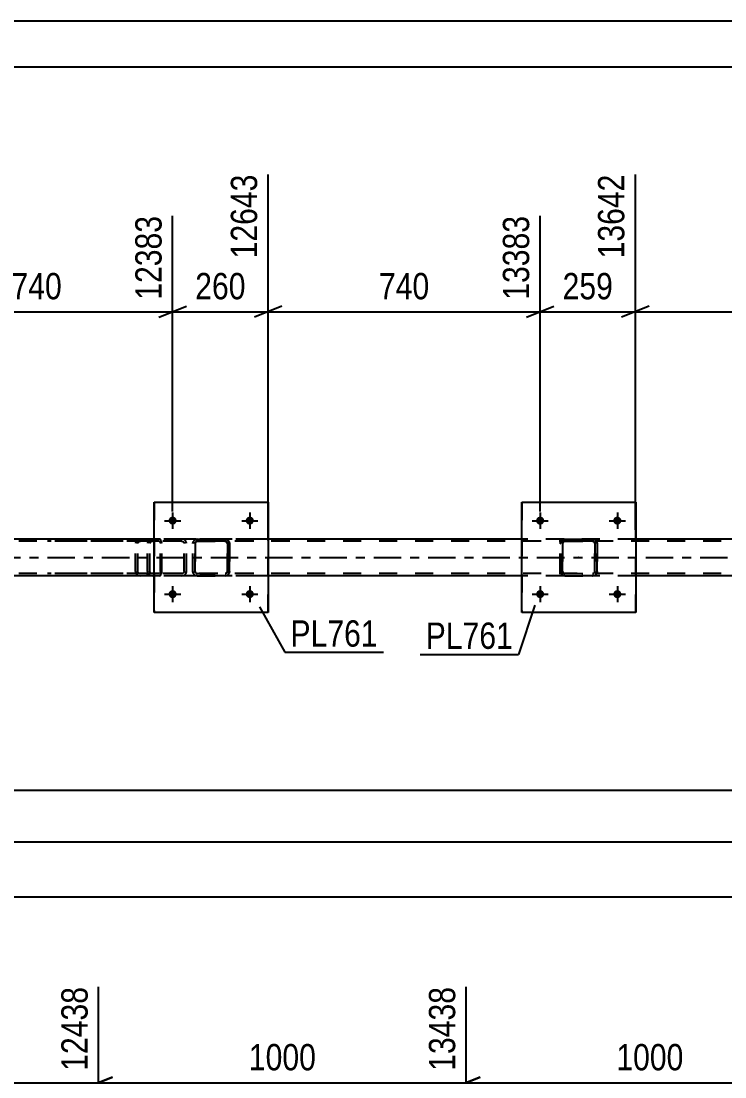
# Model space of a CAD drawing. Header units: millimetres. Extents: x 0 to 841, y 0 to 594.
# Drawn here: x 534.6 to 611.2, y 479.1 to 594 of the extents above; entities that cross this region are included whole.
import ezdxf

# ---------------------------------------------------------------- set-up
doc = ezdxf.new("R2010")
doc.units = ezdxf.units.MM
doc.linetypes.add('DXK_LINE_DOT2', pattern=[3.9198, 1.9599, -1.9599])
doc.linetypes.add('DXK_LINE_DOT3', pattern=[5.9187, 2.979, -0.9799, 0.9799, -0.9799])
doc.styles.add('Arial Narrow', font='ARIALN.TTF', dxfattribs={"height": 0.2})

# ---------------------------------------------------------------- blocks, each defined once
blk = doc.blocks.new('Unknown-122570569-1133')
at = {"color": 5, "linetype": 'Continuous'}
for p, q in [((841, 594), (0, 594)), ((836, 589), (5, 589))]:
    blk.add_line(p, q, dxfattribs=at)
blk = doc.blocks.new('Part-122570569-3936 - 3910')
at = {"color": 2, "linetype": 'Continuous'}
for p, q in [((589.07, 529.62), (589.07, 541.62)), ((589.07, 541.62), (589.07, 541.62)), ((589.07, 541.62), (601.47, 541.62)), ((601.47, 541.62), (601.47, 529.62)), ((589.07, 529.62), (589.07, 529.62)), ((601.47, 529.62), (589.07, 529.62))]:
    blk.add_line(p, q, dxfattribs=at)
at = {"color": 7, "linetype": 'DXK_LINE_DOT2'}
for p, q in [((589.07, 541.62), (589.07, 529.62)), ((589.07, 541.62), (589.07, 541.62)), ((601.47, 529.62), (601.47, 541.62)), ((589.07, 529.62), (589.07, 529.62))]:
    blk.add_line(p, q, dxfattribs=at)
blk = doc.blocks.new('Part-122570569-3949 - 3910')
at = {"color": 2, "linetype": 'Continuous'}
for p, q in [((549.06, 529.62), (549.06, 541.62)), ((549.06, 541.62), (549.06, 541.62)), ((549.06, 541.62), (561.46, 541.62)), ((561.46, 541.62), (561.46, 529.62)), ((549.06, 529.62), (549.06, 529.62)), ((561.46, 529.62), (549.06, 529.62))]:
    blk.add_line(p, q, dxfattribs=at)
at = {"color": 7, "linetype": 'DXK_LINE_DOT2'}
for p, q in [((549.06, 541.62), (549.06, 529.62)), ((549.06, 541.62), (549.06, 541.62)), ((561.46, 529.62), (561.46, 541.62)), ((549.06, 529.62), (549.06, 529.62))]:
    blk.add_line(p, q, dxfattribs=at)
blk = doc.blocks.new('Part-122570569-3950 - 3910')
at = {"color": 7, "linetype": 'DXK_LINE_DOT2'}
for p, q in [((553.26, 537.14), (553.29, 537.33)), ((553.3, 537.33), (553.26, 537.14)), ((553.26, 534.1), (553.26, 537.14)), ((553.26, 537.14), (553.26, 537.14)), ((553.26, 534.1), (553.26, 537.14)), ((553.5, 537.14), (553.52, 537.24)), ((553.52, 537.24), (553.5, 537.14)), ((553.5, 534.1), (553.5, 537.14)), ((553.5, 537.14), (553.5, 537.14)), ((553.5, 537.14), (553.5, 534.1)), ((553.52, 537.24), (553.57, 537.31)), ((553.57, 537.31), (553.52, 537.24)), ((553.55, 537.59), (553.74, 537.62)), ((553.74, 537.62), (553.56, 537.59)), ((553.57, 537.31), (553.65, 537.37)), ((553.65, 537.37), (553.57, 537.31)), ((553.65, 537.37), (553.74, 537.38)), ((553.74, 537.38), (553.65, 537.37)), ((553.74, 537.62), (556.78, 537.62)), ((553.74, 537.62), (553.74, 537.62)), ((553.74, 537.62), (556.78, 537.62)), ((553.74, 537.38), (556.78, 537.38)), ((553.74, 537.38), (553.74, 537.38)), ((556.78, 537.38), (553.74, 537.38)), ((556.78, 537.62), (556.78, 537.62)), ((556.78, 537.62), (556.96, 537.59)), ((556.97, 537.59), (556.78, 537.62)), ((556.78, 537.38), (556.78, 537.38)), ((556.78, 537.38), (556.87, 537.37)), ((556.87, 537.37), (556.78, 537.38)), ((556.87, 537.37), (556.87, 537.37)), ((556.87, 537.37), (556.95, 537.31)), ((556.95, 537.31), (556.87, 537.37)), ((556.95, 537.31), (557, 537.24)), ((557, 537.24), (556.95, 537.31)), ((557, 537.24), (557.02, 537.14)), ((557.02, 537.14), (557, 537.24)), ((557.02, 534.1), (557.02, 537.14)), ((557.02, 537.14), (557.02, 537.14)), ((557.02, 537.14), (557.02, 534.1)), ((557.22, 537.33), (557.26, 537.14)), ((557.26, 537.14), (557.23, 537.33)), ((557.26, 534.1), (557.26, 537.14)), ((557.26, 537.14), (557.26, 537.14)), ((557.26, 537.14), (557.26, 534.1)), ((553.26, 534.1), (553.26, 534.1)), ((553.29, 533.92), (553.26, 534.1)), ((553.26, 534.1), (553.3, 533.92)), ((553.5, 534.1), (553.5, 534.1)), ((553.52, 534.01), (553.5, 534.1)), ((553.5, 534.1), (553.52, 534.01)), ((553.57, 533.93), (553.52, 534.01)), ((553.52, 534.01), (553.57, 533.93)), ((553.55, 533.66), (553.56, 533.66)), ((553.74, 533.62), (553.55, 533.66)), ((553.56, 533.66), (553.74, 533.62)), ((553.65, 533.88), (553.57, 533.93)), ((553.57, 533.93), (553.65, 533.88)), ((553.74, 533.86), (553.65, 533.88)), ((553.65, 533.88), (553.74, 533.86)), ((553.74, 533.86), (556.78, 533.86)), ((553.74, 533.86), (553.74, 533.86)), ((553.74, 533.86), (556.78, 533.86)), ((553.74, 533.62), (556.78, 533.62)), ((553.74, 533.62), (553.74, 533.62)), ((553.74, 533.62), (556.78, 533.62)), ((556.87, 533.88), (556.78, 533.86)), ((556.78, 533.86), (556.87, 533.88)), ((556.78, 533.86), (556.78, 533.86)), ((556.96, 533.66), (556.78, 533.62)), ((556.78, 533.62), (556.97, 533.66)), ((556.78, 533.62), (556.78, 533.62)), ((556.95, 533.93), (556.87, 533.88)), ((556.87, 533.88), (556.95, 533.93)), ((557, 534.01), (556.95, 533.93)), ((556.95, 533.93), (557, 534.01)), ((557.02, 534.1), (557, 534.01)), ((557, 534.01), (557.02, 534.1)), ((557.02, 534.1), (557.02, 534.1)), ((557.26, 534.1), (557.22, 533.92)), ((557.23, 533.92), (557.26, 534.1)), ((557.26, 534.1), (557.26, 534.1))]:
    blk.add_line(p, q, dxfattribs=at)
at = {"color": 7, "linetype": 'DXK_LINE_DOT3'}
blk.add_line((555.27, 535.62), (555.26, 535.63), dxfattribs=at)
at = {"color": 7, "linetype": 'DXK_LINE_DOT2'}
for centre, start, end in [((553.74, 537.14), 112.5, 157.5), ((553.74, 537.14), 112.5, 157.5), ((556.78, 537.14), 22.5, 67.5), ((556.78, 537.14), 22.5, 67.5), ((553.74, 534.1), 202.5, 247.5), ((553.74, 534.1), 202.5, 247.5), ((556.78, 534.1), 292.5, 337.5), ((556.78, 534.1), 292.5, 337.5)]:
    blk.add_arc(centre, 0.48, start, end, dxfattribs=at)
blk = doc.blocks.new('Bolt-122570569-3970 - 3910')
at = {"linetype": 'Continuous'}
for points in [[(550.62, 531.62), (550.63, 531.72), (550.66, 531.8), (550.71, 531.88), (550.77, 531.95), (550.84, 532.01), (550.93, 532.04), (551.02, 532.06), (551.11, 532.06), (551.2, 532.04), (551.28, 532.01), (551.36, 531.95), (551.42, 531.88), (551.46, 531.8), (551.49, 531.72), (551.5, 531.62), (551.49, 531.53), (551.46, 531.45), (551.42, 531.37), (551.36, 531.3), (551.28, 531.24), (551.2, 531.21), (551.11, 531.19), (551.02, 531.19), (550.93, 531.21), (550.84, 531.24), (550.77, 531.3), (550.71, 531.37), (550.66, 531.45), (550.63, 531.53)], [(559.02, 531.62), (559.03, 531.72), (559.06, 531.8), (559.11, 531.88), (559.17, 531.95), (559.24, 532.01), (559.33, 532.04), (559.42, 532.06), (559.51, 532.06), (559.6, 532.04), (559.68, 532.01), (559.76, 531.95), (559.82, 531.88), (559.86, 531.8), (559.89, 531.72), (559.9, 531.62), (559.89, 531.53), (559.86, 531.45), (559.82, 531.37), (559.76, 531.3), (559.68, 531.24), (559.6, 531.21), (559.51, 531.19), (559.42, 531.19), (559.33, 531.21), (559.24, 531.24), (559.17, 531.3), (559.11, 531.37), (559.06, 531.45), (559.03, 531.53)]]:
    blk.add_hatch(color=1, dxfattribs=at).paths.add_polyline_path(points)
at = {"color": 1, "linetype": 'Continuous'}
for p, q in [((551.06, 532.5), (551.06, 530.74)), ((559.46, 532.5), (559.46, 530.74)), ((550.18, 531.62), (551.94, 531.62)), ((558.58, 531.62), (560.34, 531.62))]:
    blk.add_line(p, q, dxfattribs=at)
blk = doc.blocks.new('Bolt-122570569-3979 - 3910')
at = {"linetype": 'Continuous'}
for points in [[(590.63, 539.62), (590.64, 539.72), (590.67, 539.8), (590.71, 539.88), (590.77, 539.95), (590.85, 540.01), (590.93, 540.04), (591.02, 540.06), (591.11, 540.06), (591.2, 540.04), (591.29, 540.01), (591.36, 539.95), (591.42, 539.88), (591.47, 539.8), (591.5, 539.72), (591.51, 539.62), (591.5, 539.53), (591.47, 539.45), (591.42, 539.37), (591.36, 539.3), (591.29, 539.24), (591.2, 539.21), (591.11, 539.19), (591.02, 539.19), (590.93, 539.21), (590.85, 539.24), (590.77, 539.3), (590.71, 539.37), (590.67, 539.45), (590.64, 539.53)], [(599.03, 539.62), (599.04, 539.72), (599.07, 539.8), (599.11, 539.88), (599.17, 539.95), (599.25, 540.01), (599.33, 540.04), (599.42, 540.06), (599.51, 540.06), (599.6, 540.04), (599.69, 540.01), (599.76, 539.95), (599.82, 539.88), (599.87, 539.8), (599.9, 539.72), (599.91, 539.62), (599.9, 539.53), (599.87, 539.45), (599.82, 539.37), (599.76, 539.3), (599.69, 539.24), (599.6, 539.21), (599.51, 539.19), (599.42, 539.19), (599.33, 539.21), (599.25, 539.24), (599.17, 539.3), (599.11, 539.37), (599.07, 539.45), (599.04, 539.53)]]:
    blk.add_hatch(color=1, dxfattribs=at).paths.add_polyline_path(points)
at = {"color": 1, "linetype": 'Continuous'}
for p, q in [((591.07, 540.5), (591.07, 538.74)), ((599.47, 540.5), (599.47, 538.74)), ((590.19, 539.62), (591.95, 539.62)), ((598.59, 539.62), (600.35, 539.62))]:
    blk.add_line(p, q, dxfattribs=at)
blk = doc.blocks.new('Bolt-122570569-3980 - 3910')
at = {"linetype": 'Continuous'}
for points in [[(590.63, 531.62), (590.64, 531.72), (590.67, 531.8), (590.71, 531.88), (590.77, 531.95), (590.85, 532.01), (590.93, 532.04), (591.02, 532.06), (591.11, 532.06), (591.2, 532.04), (591.29, 532.01), (591.36, 531.95), (591.42, 531.88), (591.47, 531.8), (591.5, 531.72), (591.51, 531.62), (591.5, 531.53), (591.47, 531.45), (591.42, 531.37), (591.36, 531.3), (591.29, 531.24), (591.2, 531.21), (591.11, 531.19), (591.02, 531.19), (590.93, 531.21), (590.85, 531.24), (590.77, 531.3), (590.71, 531.37), (590.67, 531.45), (590.64, 531.53)], [(599.03, 531.62), (599.04, 531.72), (599.07, 531.8), (599.11, 531.88), (599.17, 531.95), (599.25, 532.01), (599.33, 532.04), (599.42, 532.06), (599.51, 532.06), (599.6, 532.04), (599.69, 532.01), (599.76, 531.95), (599.82, 531.88), (599.87, 531.8), (599.9, 531.72), (599.91, 531.62), (599.9, 531.53), (599.87, 531.45), (599.82, 531.37), (599.76, 531.3), (599.69, 531.24), (599.6, 531.21), (599.51, 531.19), (599.42, 531.19), (599.33, 531.21), (599.25, 531.24), (599.17, 531.3), (599.11, 531.37), (599.07, 531.45), (599.04, 531.53)]]:
    blk.add_hatch(color=1, dxfattribs=at).paths.add_polyline_path(points)
at = {"color": 1, "linetype": 'Continuous'}
for p, q in [((591.07, 532.5), (591.07, 530.74)), ((599.47, 532.5), (599.47, 530.74)), ((590.19, 531.62), (591.95, 531.62)), ((598.59, 531.62), (600.35, 531.62))]:
    blk.add_line(p, q, dxfattribs=at)
blk = doc.blocks.new('Bolt-122570569-3981 - 3910')
at = {"linetype": 'Continuous'}
for points in [[(550.62, 539.62), (550.63, 539.72), (550.66, 539.8), (550.71, 539.88), (550.77, 539.95), (550.84, 540.01), (550.93, 540.04), (551.02, 540.06), (551.11, 540.06), (551.2, 540.04), (551.28, 540.01), (551.36, 539.95), (551.42, 539.88), (551.46, 539.8), (551.49, 539.72), (551.5, 539.62), (551.49, 539.53), (551.46, 539.45), (551.42, 539.37), (551.36, 539.3), (551.28, 539.24), (551.2, 539.21), (551.11, 539.19), (551.02, 539.19), (550.93, 539.21), (550.84, 539.24), (550.77, 539.3), (550.71, 539.37), (550.66, 539.45), (550.63, 539.53)], [(559.02, 539.62), (559.03, 539.72), (559.06, 539.8), (559.11, 539.88), (559.17, 539.95), (559.24, 540.01), (559.33, 540.04), (559.42, 540.06), (559.51, 540.06), (559.6, 540.04), (559.68, 540.01), (559.76, 539.95), (559.82, 539.88), (559.86, 539.8), (559.89, 539.72), (559.9, 539.62), (559.89, 539.53), (559.86, 539.45), (559.82, 539.37), (559.76, 539.3), (559.68, 539.24), (559.6, 539.21), (559.51, 539.19), (559.42, 539.19), (559.33, 539.21), (559.24, 539.24), (559.17, 539.3), (559.11, 539.37), (559.06, 539.45), (559.03, 539.53)]]:
    blk.add_hatch(color=1, dxfattribs=at).paths.add_polyline_path(points)
at = {"color": 1, "linetype": 'Continuous'}
for p, q in [((551.06, 540.5), (551.06, 538.74)), ((559.46, 540.5), (559.46, 538.74)), ((550.18, 539.62), (551.94, 539.62)), ((558.58, 539.62), (560.34, 539.62))]:
    blk.add_line(p, q, dxfattribs=at)
blk = doc.blocks.new('Part-122570569-4191 - 3910')
at = {"color": 7, "linetype": 'DXK_LINE_DOT2'}
for p, q in [((548.36, 537.31), (548.33, 537.14)), ((548.33, 534.1), (548.33, 537.14)), ((548.37, 537.33), (548.36, 537.31)), ((548.58, 537.14), (548.6, 537.24)), ((548.58, 534.1), (548.58, 537.14)), ((548.6, 537.24), (548.66, 537.31)), ((548.84, 537.62), (548.64, 537.59)), ((548.66, 537.31), (548.74, 537.37)), ((548.74, 537.37), (548.84, 537.38)), ((563.83, 537.62), (548.84, 537.62)), ((563.83, 537.38), (548.84, 537.38)), ((552.27, 537.59), (552.07, 537.62)), ((552.07, 537.38), (552.17, 537.37)), ((552.17, 537.37), (552.25, 537.31)), ((552.25, 537.31), (552.31, 537.24)), ((552.31, 537.24), (552.33, 537.14)), ((552.33, 534.1), (552.33, 537.14)), ((552.58, 537.14), (552.54, 537.33)), ((552.58, 534.1), (552.58, 537.14)), ((548.33, 534.1), (548.37, 533.92)), ((548.6, 534.01), (548.58, 534.1)), ((548.66, 533.93), (548.6, 534.01)), ((548.64, 533.66), (548.84, 533.62)), ((548.74, 533.88), (548.66, 533.93)), ((548.84, 533.86), (548.74, 533.88)), ((563.83, 533.86), (548.84, 533.86)), ((563.83, 533.62), (548.84, 533.62)), ((552.17, 533.88), (552.07, 533.86)), ((552.07, 533.62), (552.27, 533.66)), ((552.25, 533.93), (552.17, 533.88)), ((552.31, 534.01), (552.25, 533.93)), ((552.33, 534.1), (552.31, 534.01)), ((552.54, 533.92), (552.58, 534.1))]:
    blk.add_line(p, q, dxfattribs=at)
for centre, start, end in [((548.82, 537.12), 110.7583, 155.68), ((552.09, 537.12), 24.32, 69.2417), ((548.82, 534.13), 204.32, 249.2417), ((552.09, 534.13), 290.7583, 335.68)]:
    blk.add_arc(centre, 0.496, start, end, dxfattribs=at)
blk = doc.blocks.new('Part-122570569-4097 - 3910')
at = {"color": 7, "linetype": 'DXK_LINE_DOT2'}
for p, q in [((593.26, 537.14), (593.3, 537.33)), ((593.26, 537.14), (593.27, 537.14)), ((593.26, 534.1), (593.26, 537.14)), ((593.3, 537.33), (593.27, 537.14)), ((593.27, 534.1), (593.27, 537.14)), ((593.52, 537.24), (593.5, 537.14)), ((593.51, 537.14), (593.5, 537.14)), ((593.5, 537.14), (593.5, 534.1)), ((593.51, 537.14), (593.53, 537.24)), ((593.51, 534.1), (593.51, 537.14)), ((593.57, 537.31), (593.52, 537.24)), ((593.53, 537.24), (593.58, 537.31)), ((593.56, 537.59), (593.74, 537.62)), ((593.75, 537.62), (593.56, 537.59)), ((593.65, 537.37), (593.57, 537.31)), ((593.58, 537.31), (593.66, 537.37)), ((593.74, 537.38), (593.65, 537.37)), ((593.66, 537.37), (593.75, 537.38)), ((593.75, 537.62), (593.74, 537.62)), ((593.74, 537.62), (596.78, 537.62)), ((593.74, 537.38), (593.75, 537.38)), ((596.78, 537.38), (593.74, 537.38)), ((593.75, 537.62), (596.79, 537.62)), ((593.75, 537.38), (596.79, 537.38)), ((596.78, 537.62), (596.79, 537.62)), ((596.78, 537.62), (596.97, 537.59)), ((596.79, 537.38), (596.78, 537.38)), ((596.88, 537.37), (596.78, 537.38)), ((596.97, 537.59), (596.79, 537.62)), ((596.79, 537.38), (596.88, 537.37)), ((596.88, 537.37), (596.88, 537.37)), ((596.88, 537.37), (596.96, 537.31)), ((596.95, 537.31), (596.88, 537.37)), ((597.01, 537.24), (596.95, 537.31)), ((596.96, 537.31), (597.01, 537.24)), ((597.01, 537.24), (597.03, 537.14)), ((597.02, 537.14), (597.01, 537.24)), ((597.03, 537.14), (597.02, 537.14)), ((597.02, 537.14), (597.02, 534.1)), ((597.03, 534.1), (597.03, 537.14)), ((597.23, 537.33), (597.26, 537.14)), ((597.27, 537.14), (597.23, 537.33)), ((597.27, 537.14), (597.26, 537.14)), ((597.26, 537.14), (597.26, 534.1)), ((597.27, 534.1), (597.27, 537.14)), ((593.27, 534.1), (593.26, 534.1)), ((593.3, 533.92), (593.26, 534.1)), ((593.27, 534.1), (593.3, 533.92)), ((593.5, 534.1), (593.51, 534.1)), ((593.5, 534.1), (593.52, 534.01)), ((593.53, 534.01), (593.51, 534.1)), ((593.52, 534.01), (593.57, 533.93)), ((593.58, 533.93), (593.53, 534.01)), ((593.56, 533.66), (593.56, 533.66)), ((593.74, 533.62), (593.56, 533.66)), ((593.56, 533.66), (593.75, 533.62)), ((593.57, 533.93), (593.65, 533.88)), ((593.66, 533.88), (593.58, 533.93)), ((593.65, 533.88), (593.74, 533.86)), ((593.75, 533.86), (593.66, 533.88)), ((593.75, 533.86), (593.74, 533.86)), ((593.74, 533.86), (596.78, 533.86)), ((593.75, 533.62), (593.74, 533.62)), ((593.74, 533.62), (596.78, 533.62)), ((593.75, 533.86), (596.79, 533.86)), ((593.75, 533.62), (596.79, 533.62)), ((596.78, 533.86), (596.88, 533.88)), ((596.78, 533.86), (596.79, 533.86)), ((596.97, 533.66), (596.78, 533.62)), ((596.78, 533.62), (596.79, 533.62)), ((596.88, 533.88), (596.79, 533.86)), ((596.79, 533.62), (596.97, 533.66)), ((596.96, 533.93), (596.88, 533.88)), ((596.88, 533.88), (596.95, 533.93)), ((596.95, 533.93), (597.01, 534.01)), ((597.01, 534.01), (596.96, 533.93)), ((597.03, 534.1), (597.01, 534.01)), ((597.01, 534.01), (597.02, 534.1)), ((597.02, 534.1), (597.03, 534.1)), ((597.26, 534.1), (597.23, 533.92)), ((597.23, 533.92), (597.27, 534.1)), ((597.26, 534.1), (597.27, 534.1))]:
    blk.add_line(p, q, dxfattribs=at)
at = {"color": 7, "linetype": 'DXK_LINE_DOT3'}
blk.add_line((595.27, 535.62), (595.26, 535.63), dxfattribs=at)
at = {"color": 7, "linetype": 'DXK_LINE_DOT2'}
for centre, start, end in [((593.74, 537.14), 112.5, 157.5), ((593.75, 537.14), 112.5, 157.5), ((596.78, 537.14), 22.5, 67.5), ((596.79, 537.14), 22.5, 67.5), ((593.74, 534.1), 202.5, 247.5), ((593.75, 534.1), 202.5, 247.5), ((596.78, 534.1), 292.5, 337.5), ((596.79, 534.1), 292.5, 337.5)]:
    blk.add_arc(centre, 0.48, start, end, dxfattribs=at)
blk = doc.blocks.new('Part-122570569-4152 - 3910')
at = {"color": 7, "linetype": 'DXK_LINE_DOT2'}
for p, q in [((549.6, 537.62), (537.45, 537.62)), ((549.6, 537.38), (537.45, 537.38)), ((547.04, 537.31), (547.01, 537.14)), ((547.01, 534.1), (547.01, 537.14)), ((547.05, 537.33), (547.04, 537.31)), ((547.26, 537.14), (547.28, 537.24)), ((547.26, 534.1), (547.26, 537.14)), ((547.28, 537.24), (547.33, 537.31)), ((547.51, 537.62), (547.32, 537.59)), ((547.33, 537.31), (547.42, 537.37)), ((547.42, 537.37), (547.51, 537.38)), ((548.33, 537.38), (548.33, 537.62)), ((549.71, 537.59), (549.6, 537.62)), ((549.6, 537.38), (549.65, 537.37)), ((549.65, 537.37), (549.7, 537.31)), ((549.7, 537.31), (549.73, 537.24)), ((549.79, 537.48), (549.71, 537.59)), ((549.73, 537.24), (549.74, 537.14)), ((549.74, 534.1), (549.74, 537.14)), ((549.85, 537.33), (549.79, 537.48)), ((549.87, 537.14), (549.85, 537.33)), ((549.87, 534.1), (549.87, 537.14)), ((549.6, 533.86), (537.45, 533.86)), ((549.6, 533.62), (537.45, 533.62)), ((547.01, 534.1), (547.05, 533.92)), ((547.28, 534.01), (547.26, 534.1)), ((547.33, 533.93), (547.28, 534.01)), ((547.32, 533.66), (547.51, 533.62)), ((547.42, 533.88), (547.33, 533.93)), ((547.51, 533.86), (547.42, 533.88)), ((548.33, 533.62), (548.33, 533.86)), ((549.65, 533.88), (549.6, 533.86)), ((549.6, 533.62), (549.71, 533.66)), ((549.7, 533.93), (549.65, 533.88)), ((549.73, 534.01), (549.7, 533.93)), ((549.71, 533.66), (549.79, 533.77)), ((549.74, 534.1), (549.73, 534.01)), ((549.79, 533.77), (549.85, 533.92)), ((549.85, 533.92), (549.87, 534.1))]:
    blk.add_line(p, q, dxfattribs=at)
for centre, start, end in [((547.5, 537.13), 111.1941, 156.1506), ((547.5, 534.12), 203.8494, 248.8059)]:
    blk.add_arc(centre, 0.492, start, end, dxfattribs=at)
blk = doc.blocks.new('Part-122570569-4181 - 3910')
at = {"color": 7, "linetype": 'DXK_LINE_DOT2'}
for p, q in [((755.8, 537.38), (99.47, 537.38)), ((561.46, 537.62), (549.06, 537.62)), ((601.47, 537.62), (589.07, 537.62)), ((755.8, 533.86), (99.47, 533.86)), ((561.46, 533.62), (549.06, 533.62)), ((601.47, 533.62), (589.07, 533.62))]:
    blk.add_line(p, q, dxfattribs=at)
at = {"color": 2, "linetype": 'Continuous'}
for p, q in [((549.06, 537.62), (521.47, 537.62)), ((589.07, 537.62), (561.46, 537.62)), ((629.07, 537.62), (601.47, 537.62)), ((549.06, 533.62), (521.47, 533.62)), ((589.07, 533.62), (561.46, 533.62)), ((629.07, 533.62), (601.47, 533.62))]:
    blk.add_line(p, q, dxfattribs=at)
at = {"color": 7, "linetype": 'DXK_LINE_DOT3'}
blk.add_line((99.47, 535.62), (755.8, 535.62), dxfattribs=at)
blk = doc.blocks.new('StraightDimension-122570569-16847 - 3910')
at = {"color": 7, "linetype": 'Continuous'}
for p, q in [((521.47, 538.62), (521.47, 577.31)), ((551.06, 540.62), (551.06, 572.81)), ((522.97, 562.97), (519.97, 561.77)), ((521.47, 562.37), (551.06, 562.37)), ((549.56, 561.77), (552.56, 562.97))]:
    blk.add_line(p, q, dxfattribs=at)
at = {"color": 0}
blk.add_wipeout([(539.61, 563.12), (539.61, 567.32), (532.92, 567.32), (532.92, 563.12)], dxfattribs=at)
at = {"color": 3, "style": 'Arial Narrow'}
blk.add_text('740', height=2.863, dxfattribs=at).set_placement((533.52, 563.72))
at = {"color": 0, "linetype": 'Continuous'}
blk.add_wipeout([(550.46, 573.41), (546.26, 573.41), (546.26, 563.07), (550.46, 563.07)], dxfattribs=at)
at = {"color": 3, "linetype": 'Continuous', "style": 'Arial Narrow'}
blk.add_text('12383', height=2.863, rotation=90.0002, dxfattribs=at).set_placement((549.86, 563.67))
blk = doc.blocks.new('StraightDimension-122570569-16844 - 3910')
at = {"color": 7, "linetype": 'Continuous'}
for p, q in [((601.43, 538.62), (601.43, 577.31)), ((591.07, 540.62), (591.07, 572.81)), ((589.57, 561.77), (592.57, 562.97)), ((591.07, 562.37), (601.43, 562.37)), ((602.93, 562.97), (599.93, 561.77))]:
    blk.add_line(p, q, dxfattribs=at)
at = {"color": 0}
blk.add_wipeout([(599.59, 563.12), (599.59, 567.32), (592.91, 567.32), (592.91, 563.12)], dxfattribs=at)
at = {"color": 3, "style": 'Arial Narrow'}
blk.add_text('259', height=2.863, dxfattribs=at).set_placement((593.51, 563.72))
at = {"color": 0, "linetype": 'Continuous'}
blk.add_wipeout([(600.83, 577.91), (596.63, 577.91), (596.63, 567.57), (600.83, 567.57)], dxfattribs=at)
at = {"color": 3, "linetype": 'Continuous', "style": 'Arial Narrow'}
blk.add_text('13642', height=2.863, rotation=90.0002, dxfattribs=at).set_placement((600.23, 568.17))
blk = doc.blocks.new('StraightDimension-122570569-4570 - 3910')
at = {"color": 7, "linetype": 'Continuous'}
blk.add_line((63.4, 498.68), (756.44, 498.68), dxfattribs=at)
blk = doc.blocks.new('StraightDimension-122570569-9628 - 3910')
at = {"color": 7, "linetype": 'Continuous'}
blk.add_line((64.04, 504.67), (755.8, 504.67), dxfattribs=at)
blk = doc.blocks.new('StraightDimension-122570569-16843 - 3910')
at = {"color": 7, "linetype": 'Continuous'}
for p, q in [((601.43, 538.62), (601.43, 577.31)), ((631.07, 540.62), (631.07, 577.31)), ((602.93, 562.97), (599.93, 561.77)), ((601.43, 562.37), (631.07, 562.37)), ((629.57, 561.77), (632.57, 562.97))]:
    blk.add_line(p, q, dxfattribs=at)
at = {"color": 0, "linetype": 'Continuous'}
blk.add_wipeout([(630.47, 577.91), (626.27, 577.91), (626.27, 567.57), (630.47, 567.57)], dxfattribs=at)
at = {"color": 0}
blk.add_wipeout([(619.59, 563.12), (619.59, 567.32), (612.91, 567.32), (612.91, 563.12)], dxfattribs=at)
at = {"color": 3, "linetype": 'Continuous', "style": 'Arial Narrow'}
blk.add_text('14383', height=2.863, rotation=90.0002, dxfattribs=at).set_placement((629.87, 568.17))
at = {"color": 3, "style": 'Arial Narrow'}
blk.add_text('741', height=2.863, dxfattribs=at).set_placement((613.51, 563.72))
blk = doc.blocks.new('StraightDimension-122570569-16845 - 3910')
at = {"color": 7, "linetype": 'Continuous'}
for p, q in [((561.46, 538.62), (561.46, 577.31)), ((591.07, 540.62), (591.07, 572.81)), ((562.96, 562.97), (559.96, 561.77)), ((561.46, 562.37), (591.07, 562.37)), ((589.57, 561.77), (592.57, 562.97))]:
    blk.add_line(p, q, dxfattribs=at)
at = {"color": 0}
blk.add_wipeout([(579.61, 563.12), (579.61, 567.32), (572.92, 567.32), (572.92, 563.12)], dxfattribs=at)
at = {"color": 3, "style": 'Arial Narrow'}
blk.add_text('740', height=2.863, dxfattribs=at).set_placement((573.52, 563.72))
at = {"color": 0, "linetype": 'Continuous'}
blk.add_wipeout([(590.47, 573.41), (586.27, 573.41), (586.27, 563.07), (590.47, 563.07)], dxfattribs=at)
at = {"color": 3, "linetype": 'Continuous', "style": 'Arial Narrow'}
blk.add_text('13383', height=2.863, rotation=90.0002, dxfattribs=at).set_placement((589.87, 563.67))
blk = doc.blocks.new('StraightDimension-122570569-16846 - 3910')
at = {"color": 7, "linetype": 'Continuous'}
for p, q in [((561.46, 538.62), (561.46, 577.31)), ((551.06, 540.62), (551.06, 572.81)), ((549.56, 561.77), (552.56, 562.97)), ((551.06, 562.37), (561.46, 562.37)), ((562.96, 562.97), (559.96, 561.77))]:
    blk.add_line(p, q, dxfattribs=at)
at = {"color": 0}
blk.add_wipeout([(559.61, 563.12), (559.61, 567.32), (552.92, 567.32), (552.92, 563.12)], dxfattribs=at)
at = {"color": 3, "style": 'Arial Narrow'}
blk.add_text('260', height=2.863, dxfattribs=at).set_placement((553.52, 563.72))
at = {"color": 0, "linetype": 'Continuous'}
blk.add_wipeout([(560.86, 577.91), (556.66, 577.91), (556.66, 567.57), (560.86, 567.57)], dxfattribs=at)
at = {"color": 3, "linetype": 'Continuous', "style": 'Arial Narrow'}
blk.add_text('12643', height=2.863, rotation=90.0002, dxfattribs=at).set_placement((560.26, 568.17))
blk = doc.blocks.new('StraightDimension-122570569-17254 - 3910')
at = {"color": 7, "linetype": 'Continuous'}
blk.add_line((64.04, 510.28), (635.73, 510.28), dxfattribs=at)
blk = doc.blocks.new('StraightDimension-122570569-17847 - 5143')
at = {"color": 7, "linetype": 'Continuous'}
for p, q in [((583.02, 440.4), (583.02, 488.88)), ((623.02, 440.4), (623.02, 488.88)), ((584.52, 479.04), (581.52, 477.84)), ((583.02, 478.44), (623.02, 478.44)), ((621.52, 477.84), (624.52, 479.04))]:
    blk.add_line(p, q, dxfattribs=at)
at = {"color": 0}
blk.add_wipeout([(607.27, 479.19), (607.27, 483.39), (598.76, 483.39), (598.76, 479.19)], dxfattribs=at)
at = {"color": 3, "style": 'Arial Narrow'}
blk.add_text('1000', height=2.863, dxfattribs=at).set_placement((599.36, 479.79))
at = {"color": 0, "linetype": 'Continuous'}
blk.add_wipeout([(622.42, 489.48), (618.22, 489.48), (618.22, 479.14), (622.42, 479.14)], dxfattribs=at)
at = {"color": 3, "linetype": 'Continuous', "style": 'Arial Narrow'}
blk.add_text('14438', height=2.863, rotation=90.0002, dxfattribs=at).set_placement((621.82, 479.74))
blk = doc.blocks.new('StraightDimension-122570569-17849 - 5143')
at = {"color": 7, "linetype": 'Continuous'}
for p, q in [((503.05, 440.4), (503.05, 488.88)), ((543.01, 440.4), (543.01, 488.88)), ((504.55, 479.04), (501.55, 477.84)), ((503.05, 478.44), (543.01, 478.44)), ((541.51, 477.84), (544.51, 479.04))]:
    blk.add_line(p, q, dxfattribs=at)
at = {"color": 0}
blk.add_wipeout([(526.37, 479.19), (526.37, 483.39), (519.69, 483.39), (519.69, 479.19)], dxfattribs=at)
at = {"color": 3, "style": 'Arial Narrow'}
blk.add_text('999', height=2.863, dxfattribs=at).set_placement((520.29, 479.79))
at = {"color": 0, "linetype": 'Continuous'}
blk.add_wipeout([(542.41, 489.48), (538.21, 489.48), (538.21, 479.14), (542.41, 479.14)], dxfattribs=at)
at = {"color": 3, "linetype": 'Continuous', "style": 'Arial Narrow'}
blk.add_text('12438', height=2.863, rotation=90.0002, dxfattribs=at).set_placement((541.81, 479.74))
blk = doc.blocks.new('StraightDimension-122570569-17848 - 5143')
at = {"color": 7, "linetype": 'Continuous'}
for p, q in [((543.01, 440.4), (543.01, 488.88)), ((583.02, 440.4), (583.02, 488.88)), ((544.51, 479.04), (541.51, 477.84)), ((543.01, 478.44), (583.02, 478.44)), ((581.52, 477.84), (584.52, 479.04))]:
    blk.add_line(p, q, dxfattribs=at)
at = {"color": 0}
blk.add_wipeout([(567.27, 479.19), (567.27, 483.39), (558.76, 483.39), (558.76, 479.19)], dxfattribs=at)
at = {"color": 3, "style": 'Arial Narrow'}
blk.add_text('1000', height=2.863, dxfattribs=at).set_placement((559.36, 479.79))
at = {"color": 0, "linetype": 'Continuous'}
blk.add_wipeout([(582.42, 489.48), (578.22, 489.48), (578.22, 479.14), (582.42, 479.14)], dxfattribs=at)
at = {"color": 3, "linetype": 'Continuous', "style": 'Arial Narrow'}
blk.add_text('13438', height=2.863, rotation=90.0002, dxfattribs=at).set_placement((581.82, 479.74))
blk = doc.blocks.new('Mark-122570569-3932 - 3910')
at = {"color": 30, "linetype": 'Continuous'}
for p in [(590.49, 530.44), (578.01, 525.07)]:
    blk.add_line(p, (588.72, 525.07), dxfattribs=at)
at = {"color": 0}
blk.add_wipeout([(588.12, 525.67), (588.12, 528.67), (578.61, 528.67), (578.61, 525.67)], dxfattribs=at)
blk.add_wipeout([(588.12, 525.67), (588.12, 528.67), (578.61, 528.67), (578.61, 525.67)], dxfattribs=at)
at = {"color": 3, "style": 'Arial Narrow'}
blk.add_text('PL761', height=2.863, dxfattribs=at).set_placement((578.61, 525.67))
blk = doc.blocks.new('Mark-122570569-3945 - 3910')
at = {"color": 30, "linetype": 'Continuous'}
for p, q in [((560.52, 530.23), (563.29, 525.31)), ((563.29, 525.31), (574, 525.31))]:
    blk.add_line(p, q, dxfattribs=at)
at = {"color": 0}
blk.add_wipeout([(573.4, 525.91), (573.4, 528.91), (563.89, 528.91), (563.89, 525.91)], dxfattribs=at)
blk.add_wipeout([(573.4, 525.91), (573.4, 528.91), (563.89, 528.91), (563.89, 525.91)], dxfattribs=at)
at = {"color": 3, "style": 'Arial Narrow'}
blk.add_text('PL761', height=2.863, dxfattribs=at).set_placement((563.89, 525.91))

msp = doc.modelspace()

# ---------------------------------------------------------------- block references
for name in ['Unknown-122570569-1133', 'Part-122570569-3949 - 3910', 'Part-122570569-3936 - 3910', 'Bolt-122570569-3981 - 3910', 'Bolt-122570569-3979 - 3910', 'Part-122570569-4181 - 3910', 'Part-122570569-4152 - 3910', 'Part-122570569-4191 - 3910', 'Part-122570569-3950 - 3910', 'Part-122570569-4097 - 3910', 'Bolt-122570569-3970 - 3910', 'Bolt-122570569-3980 - 3910']:
    msp.add_blockref(name, (0, 0))

# ---------------------------------------------------------------- next in the draw order: block references
for name in ['StraightDimension-122570569-16847 - 3910', 'StraightDimension-122570569-16844 - 3910', 'StraightDimension-122570569-4570 - 3910', 'StraightDimension-122570569-17849 - 5143', 'StraightDimension-122570569-17847 - 5143']:
    msp.add_blockref(name, (0, 0))

# ---------------------------------------------------------------- next in the draw order: block references
for name in ['StraightDimension-122570569-16845 - 3910', 'StraightDimension-122570569-16843 - 3910', 'StraightDimension-122570569-9628 - 3910', 'StraightDimension-122570569-17848 - 5143']:
    msp.add_blockref(name, (0, 0))

# ---------------------------------------------------------------- next in the draw order: block references
for name in ['StraightDimension-122570569-16846 - 3910', 'StraightDimension-122570569-17254 - 3910']:
    msp.add_blockref(name, (0, 0))

# ---------------------------------------------------------------- next in the draw order: block references
for name in ['Mark-122570569-3945 - 3910', 'Mark-122570569-3932 - 3910']:
    msp.add_blockref(name, (0, 0))

doc.saveas('drawing.dxf')
